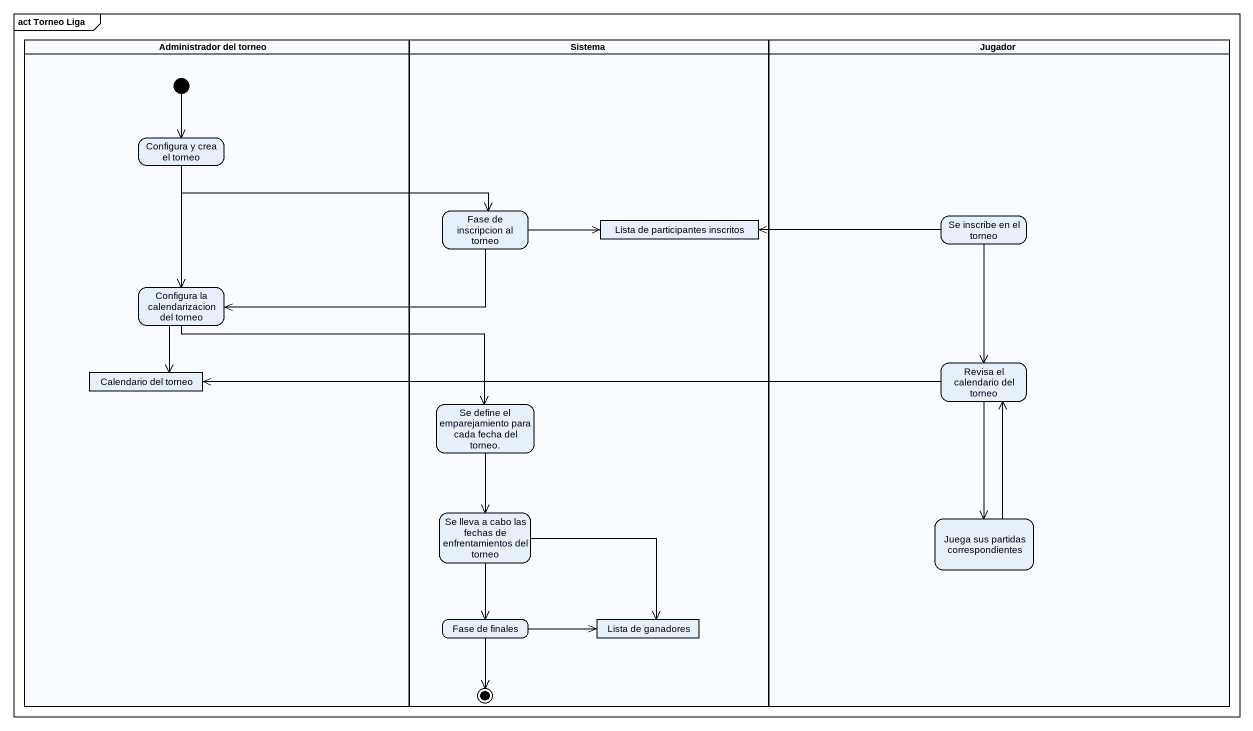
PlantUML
@startuml
mainframe act Torneo Liga
hide empty description
state "Administrador del torneo" as Administrador_del_torneo <<partition>> {
  state "Configura y crea el torneo" as Configura_y_crea_el_torneo
  state "Configura la calendarizacion del torneo" as Configura_la
  state "Calendario del torneo" as Calendario_del_torneo <<object>>
  [*] --> Configura_y_crea_el_torneo
}
state Sistema <<partition>> {
  state "Fase de inscripcion al torneo" as Fase_de_inscripcion_al
  state "Lista de participantes inscritos" as Lista_de_participantes <<object>>
  state "Se define el emparejamiento para cada fecha del torneo." as Se_define_el_emparejamiento
  state "Se lleva a cabo las fechas de enfrentamientos del torneo" as Se_lleva_a_cabo_las_fechas
  state "Fase de finales" as Fase_de_finales
  state "Lista de ganadores" as Lista_de_ganadores <<object>>
  Fase_de_finales --> [*]
}
state Jugador <<partition>> {
  state "Se inscribe en el torneo" as Se_inscribe_en_el_torneo
  state "Revisa el calendario del torneo" as Revisa_el_calendario_del
  state "Juega sus partidas correspondientes" as Juega_sus_partidas
}
Configura_y_crea_el_torneo -right-> Fase_de_inscripcion_al
Configura_y_crea_el_torneo --> Configura_la
Fase_de_inscripcion_al -right-> Lista_de_participantes
Fase_de_inscripcion_al -left-> Configura_la
Se_inscribe_en_el_torneo -left-> Lista_de_participantes
Se_inscribe_en_el_torneo --> Revisa_el_calendario_del
Configura_la --> Calendario_del_torneo
Configura_la -right-> Se_define_el_emparejamiento
Revisa_el_calendario_del -left-> Calendario_del_torneo
Revisa_el_calendario_del --> Juega_sus_partidas
Se_define_el_emparejamiento --> Se_lleva_a_cabo_las_fechas
Se_lleva_a_cabo_las_fechas --> Fase_de_finales
Se_lleva_a_cabo_las_fechas -right-> Lista_de_ganadores
Juega_sus_partidas -up-> Revisa_el_calendario_del
Fase_de_finales -right-> Lista_de_ganadores
@enduml
